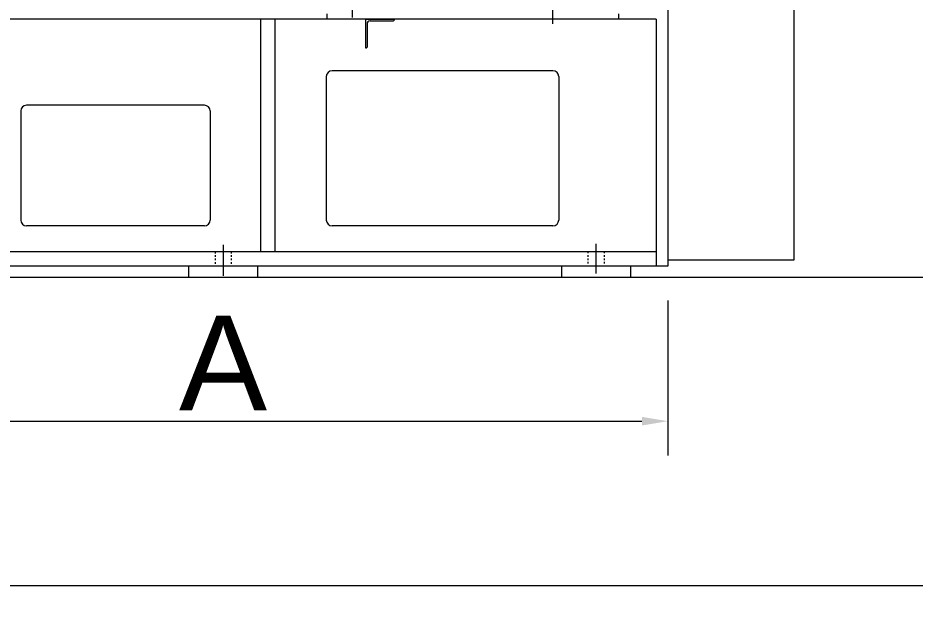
# Model space of a CAD drawing. Header units: inches. Extents: x 0 to 22015, y 0 to 16774.
# Drawn here: x 11176 to 12740, y 10223 to 11271 of the extents above; entities that cross this region are included whole.
import ezdxf

# ---------------------------------------------------------------- set-up
doc = ezdxf.new("R2010")
doc.units = ezdxf.units.IN
doc.header["$MEASUREMENT"] = 0
doc.linetypes.add('CENTER', pattern=[50.8, 31.75, -6.35, 6.35, -6.35])
doc.linetypes.add('EB_DASH', pattern=[6, 3, -3])
doc.layers.get('Defpoints').update_dxf_attribs({"lineweight": 5})
for name, color, linetype, lineweight in [('CAXA0', 7, 'Continuous', 5), ('CAXA1', 5, 'CENTER', 5), ('CAXA2', 6, 'EB_DASH', 5)]:
    doc.layers.add(name, color=color, linetype=linetype, lineweight=lineweight)
doc.styles.add('Roman', font='arial.ttf')
doc.styles.get("Standard").update_dxf_attribs({"font": 'arial.ttf'})
doc.dimstyles.new('ISO-25', dxfattribs={"dimscale": 30, "dimtxt": 1.5, "dimasz": 1.5, "dimexe": 2, "dimexo": 2, "dimtad": 1, "dimtih": 1, "dimtoh": 1, "dimdec": 1, "dimlfac": 0.03937, "dimdsep": 46, "dimtxsty": 'Standard', "dimcen": 2.5, "dimclrd": 7, "dimclre": 7, "dimclrt": 7, "dimadec": 0, "dimazin": 0, "dimtfac": 1, "dimtdec": 1, "dimtmove": 0, "dimatfit": 3, "dimfxl": 1, "dimlwd": 5, "dimlwe": 5, "dimarcsym": 0})

# ---------------------------------------------------------------- blocks, each defined once
blk = doc.blocks.new('*D46')
at = {"color": 7, "linetype": 'Continuous', "lineweight": 5, "transparency": 16777216}
for p, q in [((8585.9, 11146.9), (8585.9, 10222.6)), ((13365.9, 10759.1), (13365.9, 10222.6)), ((8630.9, 10282.6), (13320.9, 10282.6))]:
    blk.add_line(p, q, dxfattribs=at)
at = {"color": 7, "transparency": 16777216}
for points in [[(8630.9, 10290.1), (8630.9, 10275.1), (8585.9, 10282.6)], [(13320.9, 10290.1), (13320.9, 10275.1), (13365.9, 10282.6)]]:
    blk.add_solid(points, dxfattribs=at)
at = {"layer": 'Defpoints', "color": 0, "transparency": 16777216}
for p in [(8585.9, 11206.9), (13365.9, 10819.1), (13365.9, 10282.6)]:
    blk.add_point(p, dxfattribs=at)
at = {"color": 7, "lineweight": 5, "transparency": 16777216, "insert": (10803.8, 10386.7), "char_height": 165, "attachment_point": 5, "style": 'Roman'}
blk.add_mtext('C', dxfattribs=at)
blk = doc.blocks.new('*D47')
at = {"color": 7, "linetype": 'Continuous', "lineweight": 5, "transparency": 16777216}
for p, q in [((10758.4, 10779.1), (10758.4, 10508.9)), ((12308.4, 10779.1), (12308.4, 10508.9)), ((10803.4, 10568.9), (12263.4, 10568.9))]:
    blk.add_line(p, q, dxfattribs=at)
at = {"color": 7, "transparency": 16777216}
for points in [[(10803.4, 10576.4), (10803.4, 10561.4), (10758.4, 10568.9)], [(12263.4, 10576.4), (12263.4, 10561.4), (12308.4, 10568.9)]]:
    blk.add_solid(points, dxfattribs=at)
at = {"layer": 'Defpoints', "color": 0, "transparency": 16777216}
for p in [(10758.4, 10839.1), (12308.4, 10839.1), (12308.4, 10568.9)]:
    blk.add_point(p, dxfattribs=at)
at = {"color": 7, "lineweight": 5, "transparency": 16777216, "insert": (11533.4, 10670.1), "char_height": 165, "attachment_point": 5, "style": 'Roman'}
blk.add_mtext('A', dxfattribs=at)

msp = doc.modelspace()

# ---------------------------------------------------------------- linework, layer by layer
at = {"color": 7, "lineweight": 5}
for p, q in [((11473.43, 10839.12), (11473.43, 10819.12)), ((11593.43, 10839.12), (11593.43, 10819.12)), ((12123.43, 10839.12), (12123.43, 10819.12)), ((12243.43, 10839.12), (12243.43, 10819.12))]:
    msp.add_line(p, q, dxfattribs=at)
at = {"layer": 'CAXA0', "color": 7, "linetype": 'Continuous', "lineweight": 5}
for p, q in [((12308.43, 11344.11), (12308.43, 10839.12)), ((12528.43, 11294.12), (12528.43, 10849.12)), ((12288.43, 11269.12), (10758.43, 11269.12)), ((11598.43, 11269.12), (11598.43, 10864.12)), ((11623.43, 11269.12), (11623.43, 10864.12)), ((11781.43, 11269.12), (11781.43, 11219.12)), ((11781.43, 11269.12), (11831.43, 11269.12)), ((11784.43, 11260.62), (11784.43, 11220.12)), ((11789.93, 11266.12), (11830.43, 11266.12)), ((11831.43, 11269.12), (11831.43, 11267.12)), ((12288.43, 11269.12), (12288.43, 10839.12)), ((12288.43, 11259.13), (12288.43, 10953.63)), ((12308.43, 11267.23), (12308.43, 11129.91)), ((11781.43, 11219.12), (11783.43, 11219.12)), ((11713.43, 11169.12), (11713.43, 10919.12)), ((12108.43, 11179.12), (11723.43, 11179.12)), ((12105.93, 11179.1), (12072.93, 11179.1)), ((12118.43, 11169.12), (12118.43, 10919.12)), ((11500.93, 11119.12), (11190.93, 11119.12)), ((11180.93, 11109.12), (11180.93, 10919.12)), ((11510.93, 11109.12), (11510.93, 10919.12)), ((12288.43, 10914.63), (12288.43, 10839.12)), ((12308.43, 10914.63), (12308.43, 10859.08)), ((11500.93, 10909.12), (11190.93, 10909.12)), ((12108.43, 10909.12), (11723.43, 10909.12)), ((12288.43, 10864.12), (10758.43, 10864.12)), ((12308.43, 10839.12), (10758.43, 10839.12)), ((12528.43, 10849.12), (12308.43, 10849.12)), ((14085.37, 10819.12), (8553.04, 10819.12))]:
    msp.add_line(p, q, dxfattribs=at)
for centre, radius, start, end in [((11789.93, 11260.62), 5.5, 90, 180), ((11830.43, 11267.12), 1, 270, 0), ((11783.43, 11220.12), 1, 270, 0), ((11723.43, 11169.12), 10, 90, 180), ((12108.43, 11169.12), 10, 0, 90), ((12108.43, 11169.11), 10, 0, 90), ((11190.93, 11109.12), 10, 90, 180), ((11500.93, 11109.12), 10, 0, 90), ((11190.93, 10919.12), 10, 180, 270), ((11500.93, 10919.12), 10, 270, 0), ((11723.43, 10919.12), 10, 180, 270), ((12108.43, 10919.12), 10, 270, 0), ((12108.43, 10919.11), 10, 270, 0), ((12108.43, 10919.11), 10, 270, 0)]:
    msp.add_arc(centre, radius, start, end, dxfattribs=at)
at = {"layer": 'CAXA1', "linetype": 'CENTER', "lineweight": 5, "ltscale": 3}
for p, q in [((11758.43, 11367.41), (11758.43, 11255.78)), ((12108.43, 11260.91), (12108.43, 11364.74)), ((11714.43, 11278.23), (11714.43, 11269.12)), ((12222.43, 11278.23), (12222.43, 11269.12)), ((11533.43, 10875.83), (11533.43, 10822.27)), ((12183.43, 10877.68), (12183.43, 10825.97))]:
    msp.add_line(p, q, dxfattribs=at)
at = {"layer": 'CAXA2', "color": 7, "linetype": 'EB_DASH', "lineweight": 5}
for p, q in [((11519.43, 10864.12), (11519.43, 10839.12)), ((11547.43, 10864.12), (11547.43, 10839.12)), ((12169.43, 10864.32), (12169.43, 10839.32)), ((12197.43, 10864.32), (12197.43, 10839.32)), ((12288.43, 10854.48), (12288.52, 10854.48))]:
    msp.add_line(p, q, dxfattribs=at)

# ---------------------------------------------------------------- dimensions: what is measured, and where the dimension line sits
at = {"color": 7, "lineweight": 5}
dim = msp.add_linear_dim(base=(13365.94, 10282.62), p1=(8585.94, 11206.85), p2=(13365.94, 10819.12), text='C', dimstyle='ISO-25', override={"dimtxt": 5.5, "dimpost": '\\X', "dimtxsty": 'Roman', "dimtmove": 1}, dxfattribs=at)
dim.commit()
dim.dimension.update_dxf_attribs({"geometry": '*D46', "text_midpoint": (10803.8, 10282.62), "dimtype": 160})
dim = msp.add_linear_dim(base=(12308.43, 10568.85), p1=(10758.43, 10839.12), p2=(12308.43, 10839.12), text='A', dimstyle='ISO-25', override={"dimtxt": 5.5, "dimpost": '\\X', "dimtxsty": 'Roman', "dimtmove": 1}, dxfattribs=at)
dim.commit()
dim.dimension.update_dxf_attribs({"geometry": '*D47', "text_midpoint": (11533.43, 10670.1)})

doc.saveas('drawing.dxf')
